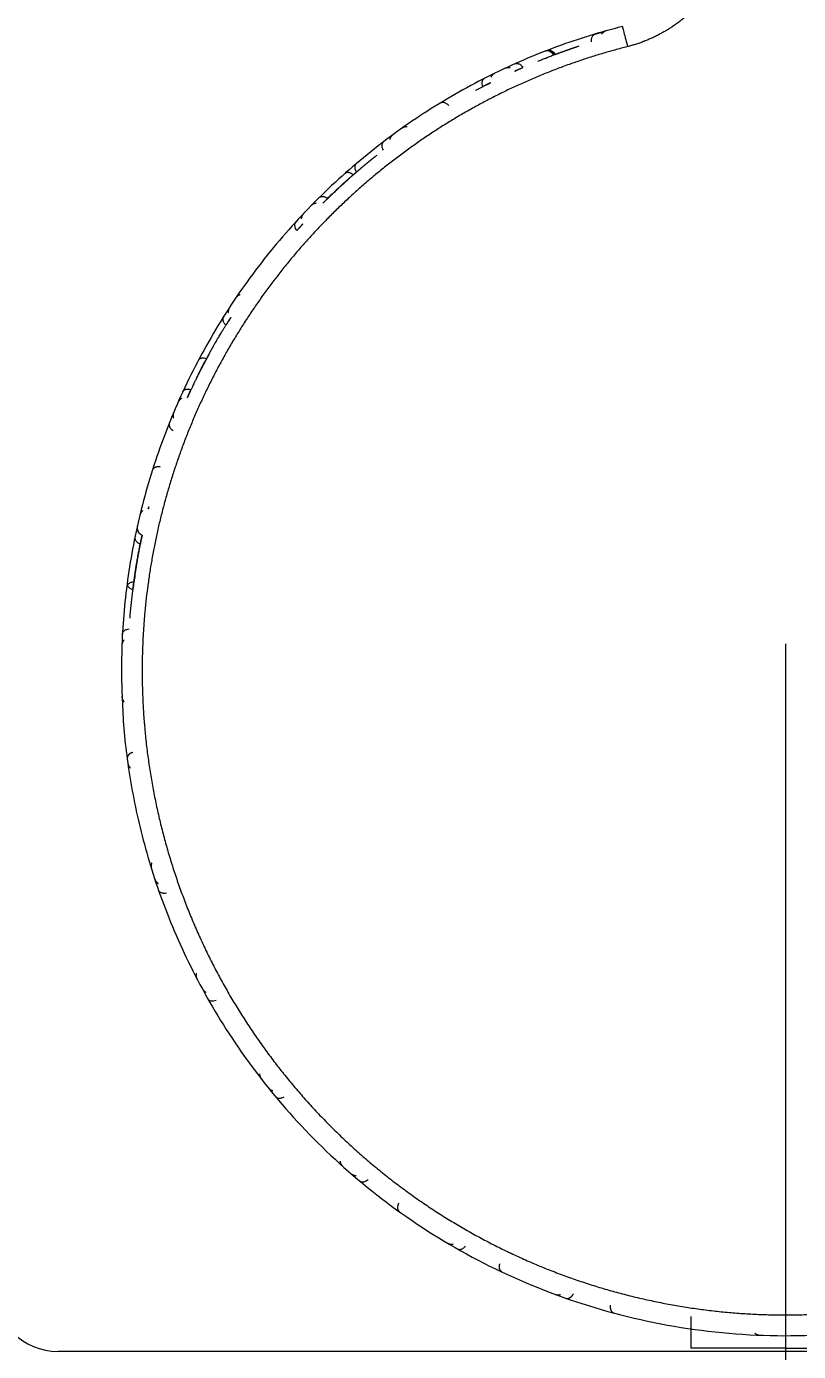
# Model space of a CAD drawing. Extents: x 19821 to 22981, y -91 to 2224.
# Drawn here: x 21851.72 to 21876.13, y 486.52 to 528.38 of the extents above; entities that cross this region are included whole.
import ezdxf

# ---------------------------------------------------------------- set-up
doc = ezdxf.new("R2010")
doc.units = 0
doc.header["$LTSCALE"] = 10
doc.header["$MEASUREMENT"] = 0
doc.header["$PDMODE"] = 3
doc.header["$PDSIZE"] = -10
doc.linetypes.add('CENTER2', pattern=[28.575, 19.05, -3.175, 3.175, -3.175])
doc.layers.get('0').update_dxf_attribs({"linetype": 'CONTINUOUS'})
doc.layers.get('DEFPOINTS').update_dxf_attribs({"linetype": 'CONTINUOUS'})
doc.layers.add('1', color=7, linetype='CONTINUOUS')
doc.layers.add('Cneter', color=1, linetype='CENTER2', lineweight=13)
doc.styles.add('Daelim Dimension', font='NanumGothic.ttf')
doc.dimstyles.new('DEFAULT', dxfattribs={"dimscale": 2, "dimtxt": 2, "dimasz": 2, "dimexe": 0, "dimexo": 2, "dimgap": 1, "dimtad": 1, "dimdec": 1, "dimzin": 9, "dimdsep": 46, "dimtxsty": 'Daelim Dimension', "dimcen": 0.5, "dimclrd": 5, "dimclre": 5, "dimclrt": 256, "dimadec": 1, "dimazin": 0, "dimtfac": 1, "dimtdec": 1, "dimtix": 1, "dimtmove": 0, "dimatfit": 3, "dimfxl": 1, "dimtolj": 1, "dimtzin": 1, "dimlwd": 9, "dimlwe": 9, "dimarcsym": 0})

# ---------------------------------------------------------------- blocks, each defined once
blk = doc.blocks.new('*D18')
at = {"color": 5, "lineweight": 9, "ltscale": 0.5, "transparency": 16777216}
for p, q in [((21836.723, 1429.779), (22153.24, 1429.779)), ((22151.24, 1421.779), (22151.24, 466.02)), ((21994.53, 458.02), (22153.24, 458.02))]:
    blk.add_line(p, q, dxfattribs=at)
at = {"color": 5, "ltscale": 0.5, "transparency": 16777216}
for points in [[(22149.907, 1421.779), (22152.573, 1421.779), (22151.24, 1429.779)], [(22149.907, 466.02), (22152.573, 466.02), (22151.24, 458.02)]]:
    blk.add_solid(points, dxfattribs=at)
at = {"layer": 'DEFPOINTS', "color": 0, "ltscale": 0.5, "transparency": 16777216}
for p in [(21832.723, 1429.779), (21990.53, 458.02), (22151.24, 458.02)]:
    blk.add_point(p, dxfattribs=at)
at = {"color": 7, "ltscale": 0.5, "transparency": 16777216, "insert": (22135.535, 943.9), "char_height": 20, "attachment_point": 5, "rotation": 90, "style": 'Daelim Dimension'}
blk.add_mtext('\\A1;(1140)', dxfattribs=at)

msp = doc.modelspace()

# ---------------------------------------------------------------- linework, layer by layer
at = {"layer": '1', "color": 7, "linetype": 'Continuous', "lineweight": 18}
for p, q in [((21872.723, 487.622), (21872.723, 486.622)), ((21898.723, 486.52), (21852.723, 486.52)), ((21875.723, 486.622), (21872.723, 486.622)), ((21875.723, 486.622), (21878.723, 486.622))]:
    msp.add_line(p, q, dxfattribs=at)
msp.add_arc((21852.723, 488.52), 2, 180, 270, dxfattribs=at)
at = {"layer": '1', "color": 7, "linetype": 'Continuous', "lineweight": 13}
for points in [[(21873.801, 530.35), (21873.59, 529.869), (21872.964, 529.028), (21872.163, 528.349), (21871.231, 527.869), (21870.722, 527.74)], [(21870.722, 527.74), (21869.095, 527.327), (21866.02, 525.98), (21863.208, 524.146), (21860.734, 521.877), (21858.665, 519.232), (21857.058, 516.285), (21855.956, 513.113), (21855.388, 509.804), (21855.38, 508.125)], [(21855.38, 508.125), (21855.369, 506.122), (21856.131, 502.188), (21857.645, 498.477), (21859.854, 495.134), (21862.673, 492.286), (21865.993, 490.042), (21869.688, 488.489), (21873.614, 487.687), (21877.621, 487.666), (21881.556, 488.428), (21885.266, 489.942), (21888.609, 492.151), (21891.458, 494.97), (21893.701, 498.29), (21895.254, 501.985), (21896.056, 505.911), (21896.067, 507.915)]]:
    msp.add_open_spline(points, degree=2, dxfattribs=at)
at = {"layer": '1', "color": 7, "linetype": 'Continuous', "lineweight": 18}
for points, weights in [([(21870.561, 528.376), (21860.865, 525.917), (21854.723, 518.022), (21854.723, 508.02)], [1, 0.859501765558, 0.859501765558, 1]), ([(21869.6, 528.108), (21869.738, 528.15), (21869.876, 528.19), (21870.014, 528.229)], [0.5111051559, 0.510583546743, 0.510080312572, 0.509595453387]), ([(21854.723, 508.02), (21854.723, 466.236), (21896.507, 466.128), (21896.723, 507.912)], [1, 0.335052769631, 0.335052769631, 1])]:
    msp.add_rational_spline(points, weights, degree=3, dxfattribs=at)
for points in [[(21870.048, 528.239), (21869.957, 528.213), (21869.901, 528.136)], [(21867.017, 527.066), (21866.924, 527.088), (21866.839, 527.048)], [(21866.529, 526.9), (21866.444, 526.859), (21866.403, 526.773)], [(21863.305, 524.955), (21863.229, 524.899), (21863.204, 524.807)], [(21863.756, 525.205), (21863.661, 525.211), (21863.584, 525.156)], [(21860.88, 522.792), (21860.785, 522.781), (21860.719, 522.713)], [(21860.481, 522.466), (21860.416, 522.397), (21860.408, 522.302)], [(21858.481, 519.904), (21858.39, 519.876), (21858.337, 519.798)], [(21858.147, 519.512), (21858.095, 519.433), (21858.104, 519.338)], [(21856.636, 516.634), (21856.551, 516.591), (21856.513, 516.504)], [(21856.377, 516.189), (21856.34, 516.102), (21856.366, 516.011)], [(21855.404, 513.088), (21855.329, 513.03), (21855.307, 512.938)], [(21855.229, 512.603), (21855.209, 512.511), (21855.251, 512.426)], [(21855.381, 512.303), (21855.294, 512.342), (21855.251, 512.426)], [(21854.805, 508.997), (21854.743, 508.925), (21854.739, 508.83)], [(21854.739, 507.21), (21854.743, 507.115), (21854.805, 507.044)], [(21854.926, 505.11), (21854.939, 505.017), (21855.008, 504.951)], [(21855.681, 501.949), (21855.647, 501.861), (21855.675, 501.77)], [(21855.78, 501.443), (21855.809, 501.354), (21855.889, 501.302)], [(21857.088, 498.468), (21857.069, 498.375), (21857.113, 498.291)], [(21857.274, 497.988), (21857.32, 497.905), (21857.407, 497.868)], [(21859.093, 495.294), (21859.091, 495.199), (21859.149, 495.124)], [(21859.362, 494.855), (21859.422, 494.781), (21859.514, 494.761)], [(21861.632, 492.529), (21861.648, 492.435), (21861.718, 492.372)], [(21861.976, 492.145), (21862.048, 492.083), (21862.142, 492.08)], [(21865.031, 489.946), (21865.113, 489.898), (21865.207, 489.911)], [(21868.431, 488.327), (21868.519, 488.294), (21868.609, 488.324)], [(21874.747, 487.102), (21874.818, 487.04), (21874.913, 487.036)]]:
    msp.add_open_spline(points, degree=2, dxfattribs=at)
at = {"layer": '1', "color": 7, "linetype": 'Continuous', "lineweight": 13}
for points, knots in [([(21870.561, 528.376), (21870.561, 528.376), (21870.566, 528.353), (21870.603, 528.21), (21870.664, 527.969), (21870.705, 527.807), (21870.722, 527.74)], [0, 0, 0, 0, 0.215664, 0.495437, 0.77521, 1, 1, 1, 1]), ([(21869.586, 527.887), (21869.582, 527.914), (21869.581, 527.942), (21869.585, 527.984), (21869.587, 527.997), (21869.594, 528.024), (21869.598, 528.036), (21869.608, 528.06), (21869.614, 528.07), (21869.628, 528.09), (21869.635, 528.099), (21869.651, 528.114), (21869.66, 528.12), (21869.677, 528.13), (21869.686, 528.134), (21869.695, 528.136)], [0, 0, 0, 0, 0.25, 0.25, 0.375, 0.375, 0.5, 0.5, 0.625, 0.625, 0.75, 0.75, 0.875, 0.875, 1, 1, 1, 1]), ([(21868.382, 527.474), (21868.368, 527.498), (21868.351, 527.52), (21868.321, 527.55), (21868.31, 527.559), (21868.288, 527.576), (21868.276, 527.583), (21868.253, 527.594), (21868.24, 527.599), (21868.216, 527.606), (21868.204, 527.608), (21868.181, 527.609), (21868.17, 527.609), (21868.148, 527.605), (21868.138, 527.602), (21868.128, 527.599)], [0, 0, 0, 0, 0.25, 0.25, 0.375, 0.375, 0.5, 0.5, 0.625, 0.625, 0.75, 0.75, 0.875, 0.875, 1, 1, 1, 1]), ([(21868.385, 527.475), (21868.371, 527.499), (21868.354, 527.522), (21868.324, 527.551), (21868.313, 527.561), (21868.291, 527.577), (21868.28, 527.584), (21868.256, 527.596), (21868.244, 527.6), (21868.22, 527.607), (21868.208, 527.609), (21868.185, 527.611), (21868.173, 527.61), (21868.152, 527.607), (21868.142, 527.604), (21868.132, 527.6)], [0, 0, 0, 0, 0.25, 0.25, 0.375, 0.375, 0.5, 0.5, 0.625, 0.625, 0.75, 0.75, 0.875, 0.875, 1, 1, 1, 1]), ([(21868.156, 527.61), (21868.166, 527.613), (21868.175, 527.616), (21868.196, 527.619), (21868.207, 527.619), (21868.23, 527.618), (21868.242, 527.616), (21868.265, 527.609), (21868.277, 527.604), (21868.3, 527.592), (21868.311, 527.585), (21868.333, 527.569), (21868.344, 527.559), (21868.373, 527.529), (21868.39, 527.506), (21868.404, 527.483)], [0, 0, 0, 0, 0.125, 0.125, 0.25, 0.25, 0.375, 0.375, 0.5, 0.5, 0.625, 0.625, 0.75, 0.75, 1, 1, 1, 1]), ([(21868.193, 527.624), (21868.201, 527.627), (21868.211, 527.629), (21868.231, 527.632), (21868.241, 527.632), (21868.263, 527.63), (21868.274, 527.628), (21868.297, 527.621), (21868.308, 527.616), (21868.33, 527.604), (21868.342, 527.596), (21868.363, 527.58), (21868.373, 527.57), (21868.402, 527.54), (21868.418, 527.517), (21868.431, 527.493)], [0, 0, 0, 0, 0.125, 0.125, 0.25, 0.25, 0.375, 0.375, 0.5, 0.5, 0.625, 0.625, 0.75, 0.75, 1, 1, 1, 1]), ([(21867.171, 527.2), (21867.179, 527.204), (21867.189, 527.207), (21867.209, 527.21), (21867.219, 527.211), (21867.241, 527.21), (21867.252, 527.209), (21867.275, 527.203), (21867.287, 527.198), (21867.31, 527.187), (21867.322, 527.18), (21867.344, 527.165), (21867.354, 527.156), (21867.385, 527.127), (21867.402, 527.105), (21867.417, 527.082)], [0, 0, 0, 0, 0.125, 0.125, 0.25, 0.25, 0.375, 0.375, 0.5, 0.5, 0.625, 0.625, 0.75, 0.75, 1, 1, 1, 1]), ([(21866.2, 526.737), (21866.192, 526.733), (21866.184, 526.727), (21866.168, 526.714), (21866.161, 526.706), (21866.148, 526.689), (21866.142, 526.679), (21866.132, 526.657), (21866.128, 526.646), (21866.122, 526.621), (21866.121, 526.608), (21866.119, 526.581), (21866.119, 526.567), (21866.122, 526.525), (21866.128, 526.498), (21866.137, 526.472)], [0, 0, 0, 0, 0.125, 0.125, 0.25, 0.25, 0.375, 0.375, 0.5, 0.5, 0.625, 0.625, 0.75, 0.75, 1, 1, 1, 1]), ([(21864.814, 525.964), (21864.822, 525.969), (21864.831, 525.973), (21864.85, 525.98), (21864.86, 525.982), (21864.882, 525.983), (21864.893, 525.983), (21864.917, 525.98), (21864.929, 525.977), (21864.953, 525.969), (21864.965, 525.964), (21864.989, 525.951), (21865.001, 525.944), (21865.034, 525.919), (21865.055, 525.899), (21865.072, 525.878)], [0, 0, 0, 0, 0.125, 0.125, 0.25, 0.25, 0.375, 0.375, 0.5, 0.5, 0.625, 0.625, 0.75, 0.75, 1, 1, 1, 1]), ([(21863.011, 524.736), (21863.004, 524.73), (21862.997, 524.723), (21862.984, 524.708), (21862.978, 524.699), (21862.968, 524.679), (21862.964, 524.668), (21862.959, 524.645), (21862.957, 524.633), (21862.956, 524.608), (21862.956, 524.594), (21862.959, 524.568), (21862.962, 524.554), (21862.972, 524.514), (21862.983, 524.487), (21862.996, 524.464)], [0, 0, 0, 0, 0.125, 0.125, 0.25, 0.25, 0.375, 0.375, 0.5, 0.5, 0.625, 0.625, 0.75, 0.75, 1, 1, 1, 1]), ([(21862.152, 524.046), (21862.145, 524.04), (21862.138, 524.033), (21862.126, 524.016), (21862.121, 524.007), (21862.112, 523.987), (21862.109, 523.976), (21862.104, 523.953), (21862.103, 523.941), (21862.103, 523.915), (21862.104, 523.902), (21862.108, 523.875), (21862.112, 523.862), (21862.124, 523.822), (21862.137, 523.796), (21862.151, 523.773)], [0, 0, 0, 0, 0.125, 0.125, 0.25, 0.25, 0.375, 0.375, 0.5, 0.5, 0.625, 0.625, 0.75, 0.75, 1, 1, 1, 1]), ([(21862.054, 523.689), (21862.034, 523.706), (21862.01, 523.722), (21861.973, 523.741), (21861.96, 523.746), (21861.934, 523.754), (21861.921, 523.757), (21861.896, 523.761), (21861.884, 523.761), (21861.86, 523.76), (21861.848, 523.758), (21861.827, 523.753), (21861.818, 523.749), (21861.8, 523.739), (21861.792, 523.734), (21861.785, 523.727)], [0, 0, 0, 0, 0.25, 0.25, 0.375, 0.375, 0.5, 0.5, 0.625, 0.625, 0.75, 0.75, 0.875, 0.875, 1, 1, 1, 1]), ([(21860.977, 522.972), (21860.984, 522.978), (21860.991, 522.984), (21861.009, 522.995), (21861.018, 522.999), (21861.039, 523.006), (21861.05, 523.009), (21861.074, 523.011), (21861.086, 523.011), (21861.112, 523.009), (21861.125, 523.007), (21861.151, 523), (21861.164, 522.995), (21861.202, 522.979), (21861.227, 522.964), (21861.249, 522.948)], [0, 0, 0, 0, 0.125, 0.125, 0.25, 0.25, 0.375, 0.375, 0.5, 0.5, 0.625, 0.625, 0.75, 0.75, 1, 1, 1, 1]), ([(21860.231, 522.197), (21860.224, 522.19), (21860.219, 522.182), (21860.209, 522.165), (21860.205, 522.155), (21860.199, 522.134), (21860.197, 522.123), (21860.195, 522.099), (21860.196, 522.087), (21860.199, 522.061), (21860.202, 522.048), (21860.21, 522.022), (21860.215, 522.01), (21860.232, 521.972), (21860.248, 521.948), (21860.265, 521.927)], [0, 0, 0, 0, 0.125, 0.125, 0.25, 0.25, 0.375, 0.375, 0.5, 0.5, 0.625, 0.625, 0.75, 0.75, 1, 1, 1, 1]), ([(21857.949, 519.204), (21857.944, 519.196), (21857.939, 519.187), (21857.933, 519.168), (21857.931, 519.157), (21857.928, 519.135), (21857.928, 519.124), (21857.931, 519.1), (21857.934, 519.088), (21857.941, 519.064), (21857.947, 519.051), (21857.959, 519.027), (21857.966, 519.016), (21857.99, 518.982), (21858.01, 518.961), (21858.03, 518.943)], [0, 0, 0, 0, 0.125, 0.125, 0.25, 0.25, 0.375, 0.375, 0.5, 0.5, 0.625, 0.625, 0.75, 0.75, 1, 1, 1, 1]), ([(21857.154, 517.828), (21857.159, 517.836), (21857.164, 517.844), (21857.177, 517.86), (21857.185, 517.867), (21857.203, 517.879), (21857.213, 517.885), (21857.235, 517.894), (21857.246, 517.898), (21857.271, 517.904), (21857.284, 517.906), (21857.311, 517.907), (21857.325, 517.907), (21857.367, 517.903), (21857.395, 517.896), (21857.42, 517.887)], [0, 0, 0, 0, 0.125, 0.125, 0.25, 0.25, 0.375, 0.375, 0.5, 0.5, 0.625, 0.625, 0.75, 0.75, 1, 1, 1, 1]), ([(21856.663, 516.836), (21856.667, 516.845), (21856.673, 516.854), (21856.685, 516.869), (21856.692, 516.877), (21856.71, 516.891), (21856.719, 516.897), (21856.741, 516.908), (21856.752, 516.912), (21856.777, 516.919), (21856.79, 516.921), (21856.817, 516.924), (21856.831, 516.925), (21856.872, 516.923), (21856.9, 516.918), (21856.926, 516.91)], [0, 0, 0, 0, 0.125, 0.125, 0.25, 0.25, 0.375, 0.375, 0.5, 0.5, 0.625, 0.625, 0.75, 0.75, 1, 1, 1, 1]), ([(21856.237, 515.85), (21856.234, 515.841), (21856.231, 515.832), (21856.228, 515.812), (21856.228, 515.801), (21856.23, 515.779), (21856.232, 515.768), (21856.239, 515.745), (21856.243, 515.734), (21856.255, 515.711), (21856.262, 515.7), (21856.279, 515.679), (21856.288, 515.668), (21856.318, 515.639), (21856.34, 515.622), (21856.364, 515.609)], [0, 0, 0, 0, 0.125, 0.125, 0.25, 0.25, 0.375, 0.375, 0.5, 0.5, 0.625, 0.625, 0.75, 0.75, 1, 1, 1, 1]), ([(21855.152, 512.244), (21855.15, 512.235), (21855.15, 512.225), (21855.15, 512.205), (21855.152, 512.195), (21855.157, 512.174), (21855.161, 512.163), (21855.172, 512.142), (21855.179, 512.131), (21855.195, 512.111), (21855.204, 512.102), (21855.224, 512.083), (21855.235, 512.075), (21855.269, 512.052), (21855.295, 512.039), (21855.32, 512.03)], [0, 0, 0, 0, 0.125, 0.125, 0.25, 0.25, 0.375, 0.375, 0.5, 0.5, 0.625, 0.625, 0.75, 0.75, 1, 1, 1, 1]), ([(21855.12, 510.827), (21855.093, 510.826), (21855.065, 510.823), (21855.025, 510.812), (21855.012, 510.807), (21854.987, 510.796), (21854.975, 510.79), (21854.954, 510.776), (21854.944, 510.769), (21854.927, 510.752), (21854.92, 510.743), (21854.907, 510.725), (21854.903, 510.716), (21854.896, 510.697), (21854.893, 510.687), (21854.892, 510.678)], [0, 0, 0, 0, 0.25, 0.25, 0.375, 0.375, 0.5, 0.5, 0.625, 0.625, 0.75, 0.75, 0.875, 0.875, 1, 1, 1, 1]), ([(21854.907, 510.795), (21854.906, 510.786), (21854.906, 510.776), (21854.908, 510.755), (21854.91, 510.745), (21854.917, 510.724), (21854.922, 510.713), (21854.934, 510.692), (21854.941, 510.682), (21854.958, 510.663), (21854.968, 510.654), (21854.989, 510.637), (21855.001, 510.629), (21855.037, 510.608), (21855.063, 510.597), (21855.089, 510.589)], [0, 0, 0, 0, 0.125, 0.125, 0.25, 0.25, 0.375, 0.375, 0.5, 0.5, 0.625, 0.625, 0.75, 0.75, 1, 1, 1, 1]), ([(21854.755, 509.18), (21854.756, 509.189), (21854.757, 509.199), (21854.763, 509.219), (21854.767, 509.229), (21854.778, 509.248), (21854.785, 509.258), (21854.801, 509.276), (21854.81, 509.284), (21854.83, 509.3), (21854.841, 509.307), (21854.865, 509.32), (21854.878, 509.326), (21854.918, 509.34), (21854.945, 509.346), (21854.972, 509.348)], [0, 0, 0, 0, 0.125, 0.125, 0.25, 0.25, 0.375, 0.375, 0.5, 0.5, 0.625, 0.625, 0.75, 0.75, 1, 1, 1, 1]), ([(21856.152, 500.998), (21856.125, 500.992), (21856.097, 500.99), (21856.055, 500.993), (21856.041, 500.994), (21856.015, 501), (21856.002, 501.003), (21855.978, 501.013), (21855.967, 501.018), (21855.947, 501.031), (21855.938, 501.038), (21855.922, 501.053), (21855.916, 501.061), (21855.905, 501.078), (21855.901, 501.087), (21855.898, 501.096)], [0, 0, 0, 0, 0.25, 0.25, 0.375, 0.375, 0.5, 0.5, 0.625, 0.625, 0.75, 0.75, 0.875, 0.875, 1, 1, 1, 1]), ([(21857.453, 497.667), (21857.457, 497.659), (21857.463, 497.651), (21857.477, 497.636), (21857.485, 497.629), (21857.503, 497.617), (21857.513, 497.612), (21857.535, 497.603), (21857.547, 497.599), (21857.572, 497.595), (21857.585, 497.593), (21857.612, 497.593), (21857.626, 497.594), (21857.667, 497.599), (21857.695, 497.606), (21857.72, 497.616)], [0, 0, 0, 0, 0.125, 0.125, 0.25, 0.25, 0.375, 0.375, 0.5, 0.5, 0.625, 0.625, 0.75, 0.75, 1, 1, 1, 1]), ([(21859.595, 494.571), (21859.601, 494.564), (21859.608, 494.557), (21859.624, 494.545), (21859.633, 494.54), (21859.653, 494.531), (21859.664, 494.527), (21859.687, 494.523), (21859.7, 494.521), (21859.725, 494.521), (21859.738, 494.522), (21859.765, 494.527), (21859.779, 494.53), (21859.818, 494.542), (21859.844, 494.554), (21859.867, 494.568)], [0, 0, 0, 0, 0.125, 0.125, 0.25, 0.25, 0.375, 0.375, 0.5, 0.5, 0.625, 0.625, 0.75, 0.75, 1, 1, 1, 1]), ([(21862.255, 491.908), (21862.263, 491.901), (21862.271, 491.896), (21862.289, 491.887), (21862.299, 491.883), (21862.32, 491.878), (21862.331, 491.877), (21862.355, 491.876), (21862.368, 491.877), (21862.393, 491.882), (21862.406, 491.885), (21862.431, 491.894), (21862.444, 491.9), (21862.481, 491.919), (21862.504, 491.936), (21862.524, 491.954)], [0, 0, 0, 0, 0.125, 0.125, 0.25, 0.25, 0.375, 0.375, 0.5, 0.5, 0.625, 0.625, 0.75, 0.75, 1, 1, 1, 1]), ([(21865.349, 489.762), (21865.357, 489.757), (21865.366, 489.753), (21865.385, 489.748), (21865.396, 489.746), (21865.418, 489.745), (21865.429, 489.745), (21865.452, 489.749), (21865.464, 489.752), (21865.489, 489.761), (21865.501, 489.766), (21865.524, 489.78), (21865.535, 489.788), (21865.568, 489.813), (21865.588, 489.834), (21865.605, 489.855)], [0, 0, 0, 0, 0.125, 0.125, 0.25, 0.25, 0.375, 0.375, 0.5, 0.5, 0.625, 0.625, 0.75, 0.75, 1, 1, 1, 1])]:
    msp.add_open_spline(points, degree=3, knots=knots, dxfattribs=at)
at = {"layer": '1', "color": 7, "linetype": 'Continuous', "lineweight": 18}
for points, knots in [([(21867.884, 527.279), (21867.891, 527.282), (21867.942, 527.303), (21868.037, 527.341), (21868.168, 527.392), (21868.299, 527.443), (21868.387, 527.477), (21868.431, 527.493)], [0, 0, 0, 0, 0.041168, 0.280676, 0.520315, 0.760088, 1, 1, 1, 1]), ([(21868.388, 527.476), (21868.374, 527.5), (21868.357, 527.523), (21868.327, 527.553), (21868.317, 527.562), (21868.294, 527.578), (21868.283, 527.585), (21868.259, 527.597), (21868.247, 527.602), (21868.223, 527.608), (21868.211, 527.61), (21868.188, 527.612), (21868.177, 527.611), (21868.155, 527.608), (21868.145, 527.605), (21868.136, 527.602)], [0, 0, 0, 0, 0.25, 0.25, 0.375, 0.375, 0.5, 0.5, 0.625, 0.625, 0.75, 0.75, 0.875, 0.875, 1, 1, 1, 1]), ([(21868.431, 527.493), (21868.435, 527.495), (21868.442, 527.497), (21868.452, 527.501), (21868.463, 527.505), (21868.474, 527.509), (21868.485, 527.513), (21868.496, 527.517), (21868.507, 527.521), (21868.518, 527.525), (21868.53, 527.53), (21868.541, 527.534), (21868.553, 527.538), (21868.565, 527.542), (21868.576, 527.547), (21868.588, 527.551), (21868.6, 527.555), (21868.612, 527.56), (21868.624, 527.564), (21868.636, 527.568), (21868.648, 527.573), (21868.66, 527.577), (21868.672, 527.581), (21868.684, 527.586), (21868.696, 527.59), (21868.708, 527.594), (21868.72, 527.599), (21868.732, 527.603), (21868.744, 527.607), (21868.756, 527.612), (21868.768, 527.616), (21868.78, 527.62), (21868.792, 527.624), (21868.804, 527.629), (21868.816, 527.633), (21868.827, 527.637), (21868.839, 527.641), (21868.85, 527.645), (21868.862, 527.649), (21868.873, 527.653), (21868.884, 527.657), (21868.896, 527.661), (21868.907, 527.665), (21868.918, 527.669), (21868.929, 527.673), (21868.939, 527.677), (21868.95, 527.681), (21868.961, 527.684), (21868.971, 527.688), (21868.981, 527.692), (21868.992, 527.695), (21869.002, 527.699), (21869.012, 527.702), (21869.021, 527.706), (21869.031, 527.709), (21869.041, 527.712), (21869.05, 527.716), (21869.059, 527.719), (21869.069, 527.722), (21869.078, 527.725), (21869.086, 527.728), (21869.095, 527.731), (21869.104, 527.734), (21869.112, 527.737), (21869.121, 527.74), (21869.129, 527.743), (21869.137, 527.745), (21869.159, 527.753), (21869.178, 527.759), (21869.194, 527.765)], [0, 0, 0, 0, 0.016403, 0.032829, 0.049272, 0.065728, 0.082192, 0.098661, 0.115128, 0.131591, 0.148046, 0.164488, 0.180913, 0.197315, 0.213689, 0.230029, 0.246332, 0.262591, 0.278804, 0.294964, 0.311068, 0.327113, 0.343093, 0.359003, 0.374839, 0.390596, 0.406269, 0.421854, 0.437347, 0.452744, 0.468041, 0.483235, 0.498322, 0.513298, 0.528161, 0.542906, 0.557529, 0.572028, 0.586399, 0.600639, 0.614745, 0.628714, 0.642544, 0.656233, 0.669777, 0.683176, 0.696427, 0.709527, 0.722476, 0.735271, 0.747911, 0.760393, 0.772718, 0.784882, 0.796886, 0.808728, 0.820407, 0.831922, 0.843273, 0.854458, 0.865477, 0.87633, 0.887017, 0.897536, 0.907887, 0.918071, 0.928087, 0.937935, 1, 1, 1, 1]), ([(21867.216, 526.991), (21867.216, 526.991), (21867.209, 526.988), (21867.194, 526.981), (21867.177, 526.972), (21867.165, 526.967), (21867.162, 526.966), (21867.164, 526.967), (21867.166, 526.968), (21867.167, 526.969), (21867.17, 526.97), (21867.173, 526.971), (21867.176, 526.973), (21867.181, 526.975), (21867.186, 526.977), (21867.191, 526.98), (21867.198, 526.983), (21867.205, 526.986), (21867.213, 526.99), (21867.222, 526.994), (21867.232, 526.999), (21867.243, 527.004), (21867.254, 527.009), (21867.267, 527.015), (21867.28, 527.021), (21867.294, 527.027), (21867.309, 527.034), (21867.325, 527.041), (21867.342, 527.049), (21867.359, 527.057), (21867.378, 527.065), (21867.397, 527.073), (21867.41, 527.079), (21867.417, 527.082)], [0, 0, 0, 0, 0.000036, 0.066593, 0.142944, 0.229258, 0.325576, 0.345442, 0.365813, 0.386688, 0.408069, 0.429955, 0.452348, 0.475247, 0.498651, 0.52256, 0.54697, 0.571877, 0.597279, 0.623173, 0.649552, 0.676412, 0.703743, 0.731533, 0.759772, 0.788451, 0.817554, 0.847065, 0.87696, 0.907223, 0.937833, 0.968768, 1, 1, 1, 1]), ([(21865.921, 526.359), (21865.924, 526.361), (21865.951, 526.375), (21865.995, 526.399), (21866.052, 526.428), (21866.097, 526.451), (21866.137, 526.472), (21866.174, 526.491), (21866.212, 526.51), (21866.252, 526.529), (21866.283, 526.545), (21866.308, 526.558), (21866.328, 526.567), (21866.347, 526.576), (21866.364, 526.585), (21866.374, 526.59), (21866.379, 526.592), (21866.381, 526.593), (21866.383, 526.594), (21866.384, 526.595), (21866.386, 526.596), (21866.387, 526.596), (21866.388, 526.596), (21866.388, 526.596), (21866.388, 526.596), (21866.388, 526.596), (21866.387, 526.596), (21866.386, 526.595), (21866.384, 526.594), (21866.382, 526.593), (21866.38, 526.592), (21866.376, 526.59), (21866.373, 526.589), (21866.368, 526.586), (21866.363, 526.584), (21866.358, 526.581), (21866.352, 526.578), (21866.345, 526.575), (21866.337, 526.571), (21866.329, 526.567), (21866.32, 526.563), (21866.31, 526.558), (21866.3, 526.553), (21866.288, 526.547), (21866.276, 526.541), (21866.264, 526.535), (21866.25, 526.529), (21866.236, 526.521), (21866.221, 526.514), (21866.206, 526.506), (21866.19, 526.498), (21866.173, 526.49), (21866.155, 526.481), (21866.143, 526.475), (21866.137, 526.472)], [0, 0, 0, 0, 0.007129, 0.063244, 0.10762, 0.146627, 0.181621, 0.21461, 0.254134, 0.296032, 0.342991, 0.369747, 0.399719, 0.433035, 0.469766, 0.509958, 0.518304, 0.526898, 0.535739, 0.544829, 0.554168, 0.563757, 0.573597, 0.583687, 0.594028, 0.604621, 0.615466, 0.626563, 0.637913, 0.649515, 0.661371, 0.673479, 0.685841, 0.698455, 0.711322, 0.72444, 0.737808, 0.751425, 0.765288, 0.779395, 0.793746, 0.808337, 0.823163, 0.838219, 0.8535, 0.869002, 0.884719, 0.900642, 0.916763, 0.933072, 0.94956, 0.966219, 0.983036, 1, 1, 1, 1]), ([(21862.054, 523.689), (21862.057, 523.692), (21862.063, 523.697), (21862.072, 523.705), (21862.081, 523.713), (21862.089, 523.721), (21862.099, 523.729), (21862.108, 523.737), (21862.117, 523.745), (21862.127, 523.754), (21862.136, 523.762), (21862.146, 523.771), (21862.155, 523.779), (21862.165, 523.788), (21862.175, 523.797), (21862.185, 523.805), (21862.195, 523.814), (21862.205, 523.823), (21862.215, 523.831), (21862.226, 523.84), (21862.236, 523.849), (21862.246, 523.858), (21862.256, 523.867), (21862.267, 523.875), (21862.277, 523.884), (21862.287, 523.893), (21862.298, 523.902), (21862.308, 523.911), (21862.318, 523.919), (21862.329, 523.928), (21862.339, 523.937), (21862.349, 523.945), (21862.359, 523.954), (21862.369, 523.962), (21862.38, 523.971), (21862.39, 523.979), (21862.4, 523.987), (21862.41, 523.996), (21862.419, 524.004), (21862.429, 524.012), (21862.439, 524.02), (21862.449, 524.028), (21862.458, 524.036), (21862.468, 524.044), (21862.477, 524.052), (21862.487, 524.059), (21862.496, 524.067), (21862.505, 524.074), (21862.514, 524.082), (21862.523, 524.089), (21862.532, 524.096), (21862.541, 524.104), (21862.549, 524.111), (21862.558, 524.118), (21862.566, 524.125), (21862.574, 524.131), (21862.583, 524.138), (21862.591, 524.145), (21862.599, 524.151), (21862.606, 524.157), (21862.614, 524.164), (21862.622, 524.17), (21862.629, 524.176), (21862.636, 524.182), (21862.644, 524.188), (21862.651, 524.193), (21862.658, 524.199), (21862.68, 524.217), (21862.716, 524.245), (21862.762, 524.282), (21862.791, 524.304), (21862.804, 524.314)], [0, 0, 0, 0, 0.01422, 0.028465, 0.042732, 0.057017, 0.071315, 0.085622, 0.099936, 0.114251, 0.128565, 0.142875, 0.157175, 0.17146, 0.185726, 0.199969, 0.214184, 0.228366, 0.242512, 0.256618, 0.270681, 0.284696, 0.298658, 0.312564, 0.326408, 0.340188, 0.353897, 0.367534, 0.381094, 0.394573, 0.407969, 0.421278, 0.434497, 0.447622, 0.46065, 0.473577, 0.4864, 0.499116, 0.511723, 0.524218, 0.536597, 0.548859, 0.561002, 0.573023, 0.584921, 0.596693, 0.608337, 0.619852, 0.631235, 0.642486, 0.653603, 0.664585, 0.67543, 0.686137, 0.696706, 0.707134, 0.717422, 0.727569, 0.737574, 0.747436, 0.757155, 0.766731, 0.776162, 0.78545, 0.794593, 0.803591, 0.812444, 0.821153, 0.888087, 0.948817, 1, 1, 1, 1]), ([(21862.151, 523.773), (21862.148, 523.771), (21862.143, 523.766), (21862.134, 523.759), (21862.125, 523.751), (21862.116, 523.744), (21862.107, 523.736), (21862.098, 523.728), (21862.089, 523.721), (21862.08, 523.713), (21862.071, 523.705), (21862.061, 523.697), (21862.052, 523.689), (21862.043, 523.681), (21862.033, 523.672), (21862.024, 523.664), (21862.014, 523.656), (21862.004, 523.647), (21861.995, 523.639), (21861.985, 523.631), (21861.976, 523.622), (21861.966, 523.614), (21861.956, 523.605), (21861.947, 523.597), (21861.937, 523.588), (21861.927, 523.58), (21861.918, 523.571), (21861.908, 523.563), (21861.898, 523.554), (21861.889, 523.546), (21861.879, 523.538), (21861.87, 523.529), (21861.861, 523.521), (21861.851, 523.513), (21861.842, 523.504), (21861.833, 523.496), (21861.823, 523.488), (21861.814, 523.48), (21861.805, 523.472), (21861.796, 523.464), (21861.787, 523.456), (21861.779, 523.448), (21861.77, 523.44), (21861.761, 523.432), (21861.753, 523.424), (21861.744, 523.417), (21861.736, 523.409), (21861.728, 523.402), (21861.72, 523.394), (21861.712, 523.387), (21861.704, 523.38), (21861.696, 523.373), (21861.688, 523.366), (21861.68, 523.359), (21861.65, 523.331), (21861.599, 523.284), (21861.533, 523.221), (21861.476, 523.168), (21861.42, 523.115), (21861.368, 523.065), (21861.32, 523.018), (21861.282, 522.981), (21861.251, 522.951), (21861.223, 522.923), (21861.197, 522.897), (21861.171, 522.872), (21861.145, 522.845), (21861.118, 522.817), (21861.101, 522.801), (21861.093, 522.793)], [0, 0, 0, 0, 0.008467, 0.016945, 0.02543, 0.033919, 0.042412, 0.050905, 0.059397, 0.067885, 0.076367, 0.084841, 0.093305, 0.101756, 0.110191, 0.118607, 0.127001, 0.135372, 0.143717, 0.152033, 0.160319, 0.168572, 0.176789, 0.184969, 0.193109, 0.201206, 0.209258, 0.217262, 0.225218, 0.233121, 0.240972, 0.248767, 0.256505, 0.264184, 0.271803, 0.279359, 0.28685, 0.294275, 0.301633, 0.30892, 0.316137, 0.323282, 0.330353, 0.337349, 0.34427, 0.351113, 0.357878, 0.364565, 0.371171, 0.377696, 0.38414, 0.390501, 0.396779, 0.402973, 0.409083, 0.471415, 0.526837, 0.575201, 0.6167, 0.671741, 0.717364, 0.752734, 0.784657, 0.814913, 0.844763, 0.875624, 0.909058, 0.950935, 1, 1, 1, 1]), ([(21861.213, 522.914), (21861.248, 522.948), (21861.336, 523.032), (21861.471, 523.161), (21861.616, 523.296), (21861.747, 523.415), (21861.863, 523.52), (21861.963, 523.609), (21862.026, 523.664), (21862.054, 523.689)], [0, 0, 0, 0, 0.1288, 0.320175, 0.493127, 0.647618, 0.783615, 0.901085, 1, 1, 1, 1]), ([(21860.416, 522.09), (21860.419, 522.093), (21860.427, 522.101), (21860.438, 522.113), (21860.445, 522.121), (21860.449, 522.125), (21860.45, 522.126), (21860.452, 522.128), (21860.453, 522.129), (21860.454, 522.13), (21860.455, 522.131), (21860.456, 522.132), (21860.456, 522.132), (21860.456, 522.132), (21860.456, 522.131), (21860.455, 522.131), (21860.454, 522.13), (21860.453, 522.129), (21860.452, 522.127), (21860.45, 522.125), (21860.447, 522.122), (21860.444, 522.119), (21860.441, 522.116), (21860.437, 522.112), (21860.433, 522.107), (21860.428, 522.102), (21860.423, 522.096), (21860.417, 522.09), (21860.411, 522.084), (21860.404, 522.076), (21860.397, 522.068), (21860.389, 522.06), (21860.38, 522.051), (21860.371, 522.041), (21860.361, 522.031), (21860.351, 522.02), (21860.34, 522.008), (21860.329, 521.996), (21860.317, 521.983), (21860.305, 521.97), (21860.292, 521.956), (21860.279, 521.942), (21860.269, 521.932), (21860.265, 521.927)], [0, 0, 0, 0, 0.031278, 0.094011, 0.162648, 0.17692, 0.191615, 0.206733, 0.222275, 0.238242, 0.254636, 0.271456, 0.288705, 0.306382, 0.324488, 0.343024, 0.361991, 0.381389, 0.401218, 0.421479, 0.442171, 0.463295, 0.48485, 0.506836, 0.529251, 0.552093, 0.575358, 0.599043, 0.623147, 0.647665, 0.672592, 0.697921, 0.723642, 0.749748, 0.77623, 0.803078, 0.83028, 0.857819, 0.885678, 0.913843, 0.942298, 0.971025, 1, 1, 1, 1]), ([(21857.42, 517.887), (21857.422, 517.89), (21857.425, 517.897), (21857.43, 517.906), (21857.436, 517.916), (21857.441, 517.926), (21857.446, 517.935), (21857.452, 517.945), (21857.457, 517.955), (21857.463, 517.966), (21857.468, 517.976), (21857.474, 517.986), (21857.479, 517.996), (21857.485, 518.006), (21857.49, 518.017), (21857.496, 518.027), (21857.502, 518.038), (21857.507, 518.048), (21857.513, 518.058), (21857.518, 518.069), (21857.524, 518.079), (21857.53, 518.089), (21857.535, 518.1), (21857.541, 518.11), (21857.547, 518.12), (21857.552, 518.131), (21857.558, 518.141), (21857.563, 518.151), (21857.569, 518.161), (21857.574, 518.171), (21857.58, 518.181), (21857.585, 518.191), (21857.591, 518.201), (21857.596, 518.211), (21857.601, 518.22), (21857.607, 518.23), (21857.612, 518.239), (21857.617, 518.249), (21857.622, 518.258), (21857.627, 518.267), (21857.632, 518.276), (21857.651, 518.308), (21857.681, 518.362), (21857.724, 518.436), (21857.763, 518.504), (21857.799, 518.565), (21857.835, 518.626), (21857.871, 518.685), (21857.906, 518.743), (21857.936, 518.792), (21857.963, 518.837), (21857.989, 518.878), (21858.013, 518.916), (21858.034, 518.95), (21858.053, 518.979), (21858.07, 519.006), (21858.085, 519.03), (21858.101, 519.054), (21858.115, 519.077), (21858.129, 519.098), (21858.142, 519.117), (21858.154, 519.136), (21858.165, 519.154), (21858.174, 519.168), (21858.18, 519.177), (21858.182, 519.181), (21858.179, 519.176), (21858.172, 519.165), (21858.165, 519.154), (21858.161, 519.148), (21858.157, 519.142), (21858.152, 519.134), (21858.147, 519.126), (21858.142, 519.118), (21858.136, 519.108), (21858.129, 519.097), (21858.122, 519.086), (21858.114, 519.074), (21858.105, 519.06), (21858.096, 519.046), (21858.087, 519.031), (21858.077, 519.015), (21858.066, 518.999), (21858.054, 518.981), (21858.043, 518.962), (21858.034, 518.95), (21858.03, 518.943)], [0, 0, 0, 0, 0.005294, 0.010584, 0.015869, 0.021147, 0.026417, 0.031677, 0.036925, 0.04216, 0.04738, 0.052584, 0.05777, 0.062937, 0.068083, 0.073205, 0.078303, 0.083374, 0.088417, 0.093431, 0.098414, 0.103365, 0.108283, 0.113165, 0.118011, 0.122819, 0.127587, 0.132315, 0.137, 0.141643, 0.14624, 0.150792, 0.155297, 0.159754, 0.164163, 0.168521, 0.172829, 0.177086, 0.18129, 0.18544, 0.189536, 0.193577, 0.229156, 0.262362, 0.292947, 0.320767, 0.345758, 0.377076, 0.404724, 0.428872, 0.449758, 0.473348, 0.494319, 0.513431, 0.531844, 0.547558, 0.56368, 0.58078, 0.599248, 0.615557, 0.633916, 0.654425, 0.677135, 0.702078, 0.727351, 0.755862, 0.787637, 0.822694, 0.830654, 0.838851, 0.847283, 0.855949, 0.864848, 0.873978, 0.883337, 0.892922, 0.902728, 0.912752, 0.922989, 0.933433, 0.944078, 0.954914, 0.965934, 0.977128, 0.988488, 1, 1, 1, 1]), ([(21857.481, 518), (21857.479, 517.996), (21857.476, 517.989), (21857.47, 517.979), (21857.464, 517.968), (21857.458, 517.957), (21857.452, 517.946), (21857.446, 517.935), (21857.44, 517.924), (21857.434, 517.913), (21857.428, 517.902), (21857.421, 517.89), (21857.415, 517.879), (21857.409, 517.868), (21857.403, 517.856), (21857.397, 517.845), (21857.39, 517.833), (21857.384, 517.822), (21857.378, 517.81), (21857.372, 517.799), (21857.365, 517.787), (21857.359, 517.776), (21857.353, 517.765), (21857.347, 517.753), (21857.341, 517.742), (21857.335, 517.731), (21857.329, 517.72), (21857.323, 517.709), (21857.317, 517.698), (21857.311, 517.687), (21857.305, 517.676), (21857.3, 517.665), (21857.294, 517.655), (21857.289, 517.644), (21857.283, 517.634), (21857.278, 517.624), (21857.263, 517.596), (21857.24, 517.551), (21857.209, 517.49), (21857.179, 517.433), (21857.152, 517.379), (21857.116, 517.307), (21857.075, 517.222), (21857.03, 517.129), (21856.995, 517.057), (21856.968, 517), (21856.947, 516.954), (21856.928, 516.914), (21856.91, 516.875), (21856.892, 516.836), (21856.874, 516.796), (21856.859, 516.764), (21856.848, 516.738), (21856.839, 516.718), (21856.83, 516.698), (21856.822, 516.681), (21856.818, 516.671), (21856.815, 516.666), (21856.815, 516.664), (21856.814, 516.662), (21856.813, 516.66), (21856.813, 516.659), (21856.812, 516.658), (21856.812, 516.657), (21856.812, 516.656), (21856.812, 516.656), (21856.812, 516.656), (21856.812, 516.657), (21856.813, 516.658), (21856.814, 516.66), (21856.815, 516.662), (21856.816, 516.665), (21856.817, 516.668), (21856.819, 516.671), (21856.821, 516.676), (21856.823, 516.681), (21856.825, 516.686), (21856.828, 516.693), (21856.831, 516.7), (21856.835, 516.707), (21856.838, 516.716), (21856.842, 516.725), (21856.847, 516.735), (21856.852, 516.745), (21856.857, 516.757), (21856.862, 516.769), (21856.868, 516.782), (21856.874, 516.795), (21856.88, 516.81), (21856.887, 516.825), (21856.894, 516.84), (21856.902, 516.857), (21856.91, 516.874), (21856.918, 516.892), (21856.924, 516.904), (21856.926, 516.91)], [0, 0, 0, 0, 0.005869, 0.011733, 0.017589, 0.023435, 0.029269, 0.035088, 0.04089, 0.046674, 0.052437, 0.058177, 0.063893, 0.06958, 0.075237, 0.080862, 0.086452, 0.092006, 0.097521, 0.102995, 0.108427, 0.113815, 0.119157, 0.12445, 0.129692, 0.134883, 0.140019, 0.1451, 0.150124, 0.155089, 0.159994, 0.164838, 0.169619, 0.174336, 0.178989, 0.183574, 0.188092, 0.21639, 0.243126, 0.268159, 0.291389, 0.312758, 0.362951, 0.404622, 0.438299, 0.464918, 0.488317, 0.509308, 0.529097, 0.552807, 0.577943, 0.606118, 0.62217, 0.640152, 0.660141, 0.682179, 0.706293, 0.711302, 0.71646, 0.721766, 0.72722, 0.732824, 0.738577, 0.744479, 0.750531, 0.756734, 0.763087, 0.769591, 0.776245, 0.783051, 0.790007, 0.797115, 0.804373, 0.811783, 0.819345, 0.827056, 0.834919, 0.84293, 0.85109, 0.859397, 0.86785, 0.876449, 0.88519, 0.894073, 0.903093, 0.912247, 0.921534, 0.930949, 0.940487, 0.950144, 0.959912, 0.969788, 0.979766, 0.989839, 1, 1, 1, 1]), ([(21857.087, 517.243), (21857.09, 517.248), (21857.114, 517.296), (21857.16, 517.388), (21857.225, 517.517), (21857.29, 517.643), (21857.355, 517.766), (21857.399, 517.847), (21857.42, 517.887)], [0, 0, 0, 0, 0.021833, 0.225413, 0.425023, 0.620661, 0.812322, 1, 1, 1, 1]), ([(21855.588, 513.198), (21855.587, 513.194), (21855.584, 513.183), (21855.58, 513.167), (21855.577, 513.156), (21855.576, 513.151), (21855.575, 513.148), (21855.575, 513.147), (21855.574, 513.145), (21855.574, 513.143), (21855.574, 513.142), (21855.574, 513.141), (21855.574, 513.141), (21855.574, 513.141), (21855.574, 513.141), (21855.574, 513.142), (21855.574, 513.143), (21855.575, 513.145), (21855.575, 513.147), (21855.576, 513.15), (21855.577, 513.153), (21855.578, 513.157), (21855.579, 513.16), (21855.579, 513.162), (21855.579, 513.162)], [0, 0, 0, 0, 0.063652, 0.192288, 0.333037, 0.362288, 0.392405, 0.423389, 0.455245, 0.487974, 0.521577, 0.556056, 0.591413, 0.62765, 0.664767, 0.702767, 0.74165, 0.781416, 0.822067, 0.863603, 0.906025, 0.949332, 0.993524, 1, 1, 1, 1]), ([(21855.32, 512.03), (21855.291, 511.88), (21855.23, 511.553), (21855.153, 511.073), (21855.108, 510.742), (21855.089, 510.589)], [0, 0, 0, 0, 0.309741, 0.679247, 1, 1, 1, 1]), ([(21855.12, 510.827), (21855.121, 510.83), (21855.122, 510.838), (21855.123, 510.849), (21855.125, 510.86), (21855.126, 510.872), (21855.128, 510.884), (21855.129, 510.895), (21855.131, 510.907), (21855.132, 510.919), (21855.134, 510.931), (21855.136, 510.944), (21855.137, 510.956), (21855.139, 510.968), (21855.141, 510.981), (21855.142, 510.993), (21855.144, 511.006), (21855.146, 511.018), (21855.148, 511.031), (21855.15, 511.044), (21855.151, 511.057), (21855.153, 511.069), (21855.155, 511.082), (21855.157, 511.095), (21855.159, 511.107), (21855.161, 511.12), (21855.162, 511.133), (21855.164, 511.146), (21855.166, 511.158), (21855.168, 511.171), (21855.17, 511.183), (21855.172, 511.196), (21855.174, 511.208), (21855.176, 511.221), (21855.178, 511.233), (21855.179, 511.245), (21855.181, 511.257), (21855.183, 511.27), (21855.185, 511.281), (21855.187, 511.293), (21855.189, 511.305), (21855.191, 511.317), (21855.192, 511.328), (21855.194, 511.34), (21855.196, 511.351), (21855.198, 511.363), (21855.2, 511.374), (21855.201, 511.385), (21855.203, 511.395), (21855.205, 511.406), (21855.207, 511.417), (21855.208, 511.427), (21855.21, 511.438), (21855.212, 511.448), (21855.219, 511.489), (21855.23, 511.556), (21855.246, 511.646), (21855.26, 511.723), (21855.274, 511.798), (21855.288, 511.87), (21855.301, 511.935), (21855.311, 511.987), (21855.32, 512.03), (21855.328, 512.068), (21855.335, 512.104), (21855.343, 512.139), (21855.351, 512.175), (21855.359, 512.213), (21855.366, 512.246), (21855.372, 512.271), (21855.376, 512.29), (21855.379, 512.303), (21855.379, 512.305), (21855.379, 512.303), (21855.378, 512.301), (21855.378, 512.299), (21855.377, 512.297), (21855.377, 512.293), (21855.376, 512.289), (21855.375, 512.285), (21855.373, 512.279), (21855.372, 512.273), (21855.37, 512.266), (21855.369, 512.258), (21855.367, 512.249), (21855.365, 512.24), (21855.362, 512.229), (21855.36, 512.217), (21855.357, 512.205), (21855.354, 512.192), (21855.351, 512.177), (21855.348, 512.162), (21855.344, 512.146), (21855.341, 512.129), (21855.337, 512.111), (21855.333, 512.092), (21855.329, 512.072), (21855.325, 512.051), (21855.322, 512.037), (21855.32, 512.03)], [0, 0, 0, 0, 0.005499, 0.011006, 0.016517, 0.022032, 0.027548, 0.033065, 0.038581, 0.044095, 0.049605, 0.055109, 0.060607, 0.066095, 0.071574, 0.07704, 0.082492, 0.087928, 0.093348, 0.098749, 0.10413, 0.109489, 0.114826, 0.120138, 0.125424, 0.130682, 0.13591, 0.141108, 0.146274, 0.151406, 0.156503, 0.161565, 0.166589, 0.171575, 0.176522, 0.181427, 0.186291, 0.191111, 0.195888, 0.200619, 0.205304, 0.209942, 0.214532, 0.219074, 0.223566, 0.228008, 0.2324, 0.23674, 0.241027, 0.245263, 0.249445, 0.253573, 0.257648, 0.261668, 0.265633, 0.306083, 0.342053, 0.373448, 0.400394, 0.436108, 0.465721, 0.488671, 0.50939, 0.529022, 0.548387, 0.568415, 0.590113, 0.617283, 0.649137, 0.672476, 0.699254, 0.729532, 0.763325, 0.770295, 0.777442, 0.784766, 0.792268, 0.799947, 0.807805, 0.81584, 0.824052, 0.832442, 0.841008, 0.849748, 0.858662, 0.867749, 0.877007, 0.886433, 0.896025, 0.905778, 0.915689, 0.925754, 0.935968, 0.946325, 0.956818, 0.967439, 0.978182, 0.989039, 1, 1, 1, 1]), ([(21854.997, 509.681), (21855.007, 509.817), (21855.02, 509.953), (21855.046, 510.212), (21855.059, 510.335), (21855.088, 510.581), (21855.104, 510.704), (21855.12, 510.827)], [0, 0, 0, 0, 0.355332, 0.355332, 0.677666, 0.677666, 1, 1, 1, 1])]:
    msp.add_open_spline(points, degree=3, knots=knots, dxfattribs=at)
at = {"layer": '1', "color": 7, "linetype": 'Continuous', "lineweight": 13}
for points, weights in [([(21855.952, 514.46), (21855.826, 514.481), (21855.728, 514.44), (21855.701, 514.355)], [1.1279943088, 0.959225186895, 0.957356160641, 1.12238723004]), ([(21855.09, 505.45), (21854.967, 505.414), (21854.895, 505.334), (21854.908, 505.243)], [1.12808907361, 0.959177666468, 0.957324205754, 1.12252869147]), ([(21863.489, 491.207), (21863.43, 491.094), (21863.439, 490.987), (21863.512, 490.936)], [1.12801269251, 0.959204067359, 0.957349699049, 1.12244958757]), ([(21866.758, 489.03), (21866.678, 489.068), (21866.65, 489.171), (21866.687, 489.293)], [1.12482900885, 0.95817186431, 0.958390617139, 1.12548526734]), ([(21868.776, 488.203), (21868.86, 488.173), (21868.952, 488.227), (21869.011, 488.34)], [1.12240913106, 0.957360148868, 0.959217627944, 1.12798156829]), ([(21870.176, 487.981), (21870.162, 487.854), (21870.207, 487.757), (21870.293, 487.734)], [1.12812992513, 0.95925642347, 0.957312658564, 1.12229863041])]:
    msp.add_rational_spline(points, weights, degree=3, dxfattribs=at)
at = {"layer": 'Cneter', "lineweight": 5, "ltscale": 0.5}
msp.add_line((21875.723, 447.502), (21875.723, 508.873), dxfattribs=at)

# ---------------------------------------------------------------- dimensions: what is measured, and where the dimension line sits
at = {"color": 5, "ltscale": 0.5}
dim = msp.add_linear_dim(base=(22151.24, 458.02), p1=(21832.723, 1429.779), p2=(21990.53, 458.02), angle=90, text='(1140)', dimstyle='DEFAULT', override={"dimtxt": 10, "dimasz": 4, "dimexe": 1, "dimdec": 0, "dimclrt": 7}, dxfattribs=at)
dim.commit()
dim.dimension.update_dxf_attribs({"geometry": '*D18', "text_midpoint": (22135.535, 943.9)})

doc.saveas('drawing.dxf')
